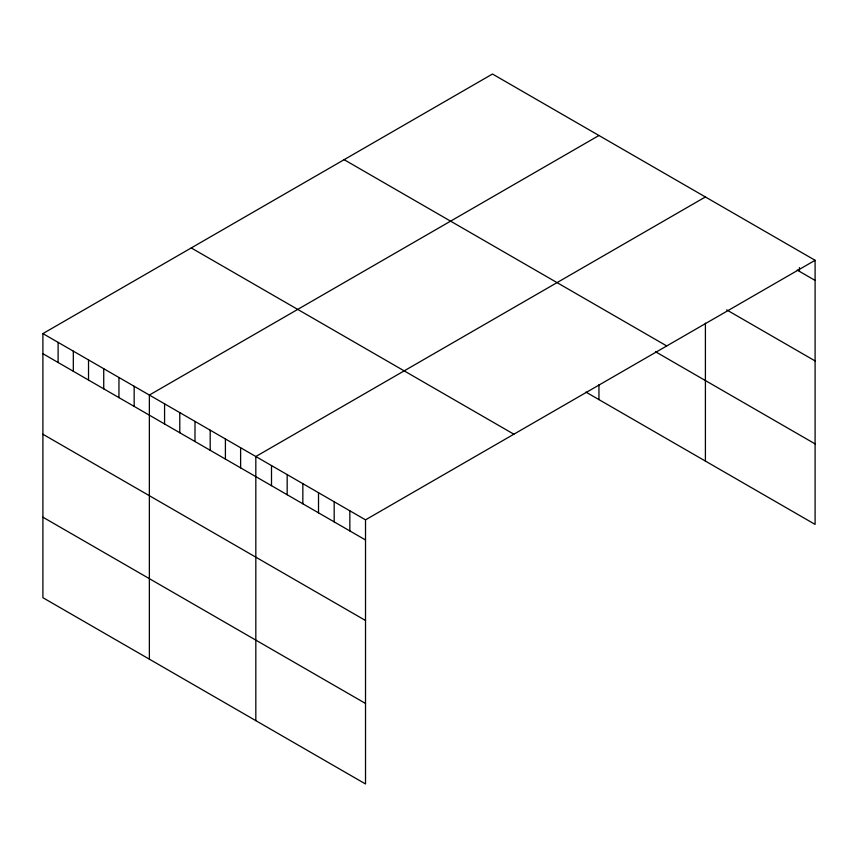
<?xml version="1.0" encoding="UTF-8"?>
<svg xmlns="http://www.w3.org/2000/svg" width="858" height="858" viewBox="0 0 858 858"><rect width="100%" height="100%" fill="white"/><g stroke="black" fill="none" stroke-linecap="round" stroke-linejoin="round"><path stroke-width="1.29" d="M42.9 333.59L365.519 519.851L365.519 783.976L42.9 597.704L42.9 333.59L492.481 74.024L815.1 260.296L815.1 524.41L585.907 392.085M598.948 135.5L149.367 395.055L149.367 659.18M705.405 196.965L255.823 456.52L255.823 720.645M365.519 519.851L815.1 260.296M797.189 270.066L815.1 280.405M726.672 309.877L815.1 360.928M344.122 159.685L666.741 345.946M655.437 351.705L815.1 443.886M191.259 247.941L513.878 434.202M42.9 353.711L365.519 539.972M42.9 434.234L365.519 620.495M42.9 517.192L365.519 703.453M799.431 267.589L799.431 271.364M705.405 323.123L705.405 461.078M598.948 384.749L598.948 399.614M349.849 510.81L349.849 530.92M334.18 501.758L334.18 521.879M318.511 492.717L318.511 512.827M302.842 483.665L302.842 503.785M287.173 474.624L287.173 494.734M271.503 465.572L271.503 485.692M240.615 447.747L240.615 467.857M225.407 438.964L225.407 459.084M210.199 430.18L210.199 450.3M194.991 421.407L194.991 441.516M179.783 412.623L179.783 432.732M164.575 403.839L164.575 423.959M134.159 386.282L134.159 406.392M118.951 377.499L118.951 397.608M103.732 368.715L103.732 388.835M88.524 359.931L88.524 380.051M73.316 351.158L73.316 371.267M58.108 342.374L58.108 362.494"/></g></svg>
